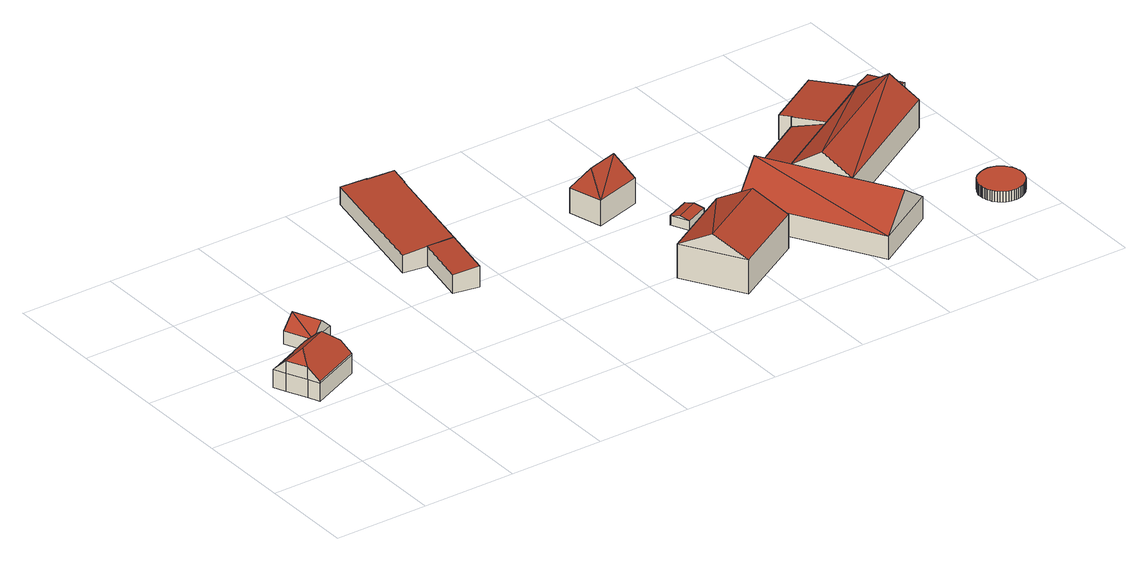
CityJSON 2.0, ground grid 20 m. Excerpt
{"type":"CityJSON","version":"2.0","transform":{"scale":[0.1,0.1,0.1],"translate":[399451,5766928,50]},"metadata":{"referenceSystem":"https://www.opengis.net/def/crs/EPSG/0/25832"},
"CityObjects":{
"building1":{"type":"Building","attributes":{"Gemeindeschluessel":"05566004","Geometrietyp2DReferenz":"3000","function":"31001_1000"},"address":[{"country":"Germany","locality":"Altenberge","thoroughfareNumber":"8d","thoroughfareName":"Hansell"}],"children":["building1-1","building1-2"]},
"building1-1":{"type":"BuildingPart","attributes":{"roofType":"2100","measuredHeight":4.91},"parents":["building1"],"geometry":[{"type":"Solid","lod":"2","boundaries":[[[[0,1,2,3]],[[4,5,0,3]],[[6,7,2,1]],[[0,5,8]],[[6,1,0,8]],[[7,6,8,9]],[[9,8,5,4]],[[2,7,9,3]],[[9,4,3]]]],"semantics":{"surfaces":[{"type":"WallSurface"},{"type":"RoofSurface"},{"type":"GroundSurface"},{"type":"ClosureSurface"}],"values":[[0,1,2,0,3,3,3,3,3]]}}]},
"building1-2":{"type":"BuildingPart","attributes":{"roofType":"5000","measuredHeight":8.82},"parents":["building1"],"geometry":[{"type":"Solid","lod":"2","boundaries":[[[[10,11,12,13]],[[14,15,11,10]],[[3,2,15,14]],[[16,17,1,0]],[[18,19,17,16]],[[20,21,19,18]],[[13,12,21,20]],[[22,23,24]],[[25,26,27]],[[16,0,5,4,3,14,25,27,23,22]],[[28,24,23,27,26,29]],[[28,29,20,18]],[[29,26,13,20]],[[22,24,28,18,16]],[[5,0,8]],[[26,25,10,13]],[[25,14,10]],[[11,15,2,7,6,1,17,19,21,12]],[[2,3,9,7]],[[7,9,8,6]],[[6,8,0,1]],[[4,5,8,9]],[[9,3,4]]]],"semantics":{"surfaces":[{"type":"WallSurface"},{"type":"RoofSurface"},{"type":"GroundSurface"},{"type":"ClosureSurface"}],"values":[[0,0,0,0,0,0,0,1,1,1,1,0,0,0,0,0,0,2,3,3,3,3,3]]}}]},
"building2":{"type":"Building","attributes":{"Gemeindeschluessel":"05566004","Geometrietyp2DReferenz":"3000","function":"31001_2460","roofType":"3100","measuredHeight":5.51},"geometry":[{"type":"Solid","lod":"2","boundaries":[[[[30,31,32,33]],[[34,35,31,30]],[[36,37,35,34]],[[33,32,37,36]],[[30,38,34]],[[36,39,33]],[[33,39,38]],[[38,30,33]],[[39,36,34]],[[34,38,39]],[[31,35,37,32]]]],"semantics":{"surfaces":[{"type":"WallSurface"},{"type":"RoofSurface"},{"type":"GroundSurface"}],"values":[[0,0,0,0,0,0,1,1,1,1,2]]}}]},
"building3":{"type":"Building","attributes":{"Gemeindeschluessel":"05566004","Geometrietyp2DReferenz":"3000","function":"31001_2460","roofType":"2100","measuredHeight":4.51},"geometry":[{"type":"Solid","lod":"2","boundaries":[[[[40,41,42,43]],[[44,45,41,40]],[[46,47,45,44]],[[48,49,47,46]],[[43,42,49,48]],[[46,44,40,43,48]],[[41,45,47,49,42]]]],"semantics":{"surfaces":[{"type":"WallSurface"},{"type":"RoofSurface"},{"type":"GroundSurface"}],"values":[[0,0,0,0,0,1,2]]}}]},
"building4":{"type":"Building","attributes":{"Gemeindeschluessel":"05566004","Geometrietyp2DReferenz":"3000","function":"31001_2700","roofType":"2100","measuredHeight":4.83},"geometry":[{"type":"Solid","lod":"2","boundaries":[[[[50,51,52,40]],[[53,54,51,50]],[[55,56,54,53]],[[57,58,56,55]],[[59,60,58,57]],[[61,62,60,59]],[[63,64,62,61]],[[46,65,64,63]],[[44,66,65,46]],[[40,52,66,44]],[[46,63,61,59,57,55,53,50,40,44]],[[51,54,56,58,60,62,64,65,66,52]]]],"semantics":{"surfaces":[{"type":"WallSurface"},{"type":"RoofSurface"},{"type":"GroundSurface"}],"values":[[0,0,0,0,0,0,0,0,0,0,1,2]]}}]},
"building5":{"type":"Building","attributes":{"name":"Erlemann","Gemeindeschluessel":"05566004","Geometrietyp2DReferenz":"3000","function":"31001_1100","roofType":"5000","measuredHeight":11.22},"address":[{"country":"Germany","locality":"Altenberge","thoroughfareNumber":"8","thoroughfareName":"Hansell"},{"country":"Germany","locality":"Altenberge","thoroughfareNumber":"8b","thoroughfareName":"Hansell"}],"geometry":[{"type":"Solid","lod":"2","boundaries":[[[[67,68,69,70]],[[71,72,68,67]],[[73,74,72,71]],[[75,76,74,73]],[[77,78,76,75]],[[70,69,78,77]],[[79,80,70,77,81]],[[82,71,80,79]],[[71,67,80]],[[82,79,81,75,73]],[[82,73,71]],[[81,77,75]],[[80,67,70]],[[68,72,74,76,78,69]]]],"semantics":{"surfaces":[{"type":"WallSurface"},{"type":"RoofSurface"},{"type":"GroundSurface"}],"values":[[0,0,0,0,0,0,1,1,1,0,0,0,0,2]]}}]},
"building6":{"type":"Building","attributes":{"Gemeindeschluessel":"05566004","Geometrietyp2DReferenz":"3000","function":"31001_1000","roofType":"3200","measuredHeight":10.36},"address":[{"country":"Germany","locality":"Altenberge","thoroughfareNumber":"8c","thoroughfareName":"Hansell"}],"geometry":[{"type":"Solid","lod":"2","boundaries":[[[[83,84,85,86]],[[87,88,84,83]],[[89,90,88,87]],[[86,85,90,89]],[[83,91,87]],[[89,92,86]],[[92,91,83]],[[83,86,92]],[[91,92,89]],[[89,87,91]],[[84,88,90,85]]]],"semantics":{"surfaces":[{"type":"WallSurface"},{"type":"RoofSurface"},{"type":"GroundSurface"}],"values":[[0,0,0,0,1,1,1,1,1,1,2]]}}]},
"building7":{"type":"Building","attributes":{"Gemeindeschluessel":"05566004","Geometrietyp2DReferenz":"3000","function":"31001_1310","roofType":"3100","measuredHeight":2.6},"geometry":[{"type":"Solid","lod":"2","boundaries":[[[[93,94,95,96]],[[97,98,94,93]],[[99,100,98,97]],[[96,95,100,99]],[[93,101,97]],[[99,102,96]],[[96,102,101,93]],[[97,101,102,99]],[[94,98,100,95]]]],"semantics":{"surfaces":[{"type":"WallSurface"},{"type":"RoofSurface"},{"type":"GroundSurface"}],"values":[[0,0,0,0,0,0,1,1,2]]}}]},
"building8":{"type":"Building","attributes":{"Gemeindeschluessel":"05566004","Geometrietyp2DReferenz":"3000","function":"31001_1100","roofType":"5000","measuredHeight":4.88},"geometry":[{"type":"Solid","lod":"2","boundaries":[[[[103,104,74,105]],[[106,107,104,103]],[[108,109,107,106]],[[110,111,109,108]],[[112,76,111,110]],[[105,74,76,112]],[[113,114,105,112]],[[113,110,108]],[[113,108,106]],[[113,106,103]],[[103,114,113]],[[105,114,103]],[[110,113,112]],[[104,107,109,111,76,74]]]],"semantics":{"surfaces":[{"type":"WallSurface"},{"type":"RoofSurface"},{"type":"GroundSurface"}],"values":[[0,0,0,0,0,0,1,1,1,1,1,0,0,2]]}}]},
"building9":{"type":"Building","attributes":{"Gemeindeschluessel":"05566004","Geometrietyp2DReferenz":"3000","function":"31001_2700","roofType":"5000","measuredHeight":10.75},"geometry":[{"type":"Solid","lod":"2","boundaries":[[[[115,116,117,118]],[[119,120,116,115]],[[121,122,120,119]],[[123,124,122,121]],[[125,126,124,123]],[[127,128,126,125]],[[129,130,128,127]],[[118,117,130,129]],[[123,121,119,115,131]],[[132,133,131,115]],[[131,133,125]],[[133,129,127,125]],[[133,132,118,129]],[[132,115,118]],[[131,125,123]],[[116,120,122,124,126,128,130,117]]]],"semantics":{"surfaces":[{"type":"WallSurface"},{"type":"RoofSurface"},{"type":"GroundSurface"}],"values":[[0,0,0,0,0,0,0,0,1,1,1,1,0,0,0,2]]}}]},
"building10":{"type":"Building","attributes":{"Gemeindeschluessel":"05566004","Geometrietyp2DReferenz":"3000","function":"31001_2700","roofType":"2100","measuredHeight":5.38},"geometry":[{"type":"Solid","lod":"2","boundaries":[[[[134,135,136,137]],[[138,139,135,134]],[[140,141,139,138]],[[142,143,141,140]],[[144,145,143,142]],[[137,136,145,144]],[[142,140,138,134,137,144]],[[135,139,141,143,145,136]]]],"semantics":{"surfaces":[{"type":"WallSurface"},{"type":"RoofSurface"},{"type":"GroundSurface"}],"values":[[0,0,0,0,0,0,1,2]]}}]},
"building11":{"type":"Building","attributes":{"Gemeindeschluessel":"05566004","Geometrietyp2DReferenz":"3000","function":"31001_2700","roofType":"5000","measuredHeight":10.35},"geometry":[{"type":"Solid","lod":"2","boundaries":[[[[146,147,148,149]],[[150,151,147,146]],[[152,153,151,150]],[[149,148,153,152]],[[154,155,146]],[[146,149,154]],[[152,150,155]],[[155,154,152]],[[146,155,150]],[[152,154,149]],[[147,151,153,148]]]],"semantics":{"surfaces":[{"type":"WallSurface"},{"type":"RoofSurface"},{"type":"GroundSurface"}],"values":[[0,0,0,0,1,1,1,1,0,0,2]]}}]},
"building12":{"type":"Building","attributes":{"Gemeindeschluessel":"05566004","Geometrietyp2DReferenz":"3000","function":"31001_2700","roofType":"2100","measuredHeight":6.27},"geometry":[{"type":"Solid","lod":"2","boundaries":[[[[156,157,158,159]],[[160,161,157,156]],[[162,163,161,160]],[[164,165,163,162]],[[166,167,165,164]],[[159,158,167,166]],[[164,162,160,156,159,166]],[[157,161,163,165,167,158]]]],"semantics":{"surfaces":[{"type":"WallSurface"},{"type":"RoofSurface"},{"type":"GroundSurface"}],"values":[[0,0,0,0,0,0,1,2]]}}]},
"building13":{"type":"Building","attributes":{"Gemeindeschluessel":"05566004","Geometrietyp2DReferenz":"3000","function":"51003_1201","roofType":"1000","measuredHeight":2.21},"geometry":[{"type":"Solid","lod":"2","boundaries":[[[[168,169,170,171]],[[172,173,169,168]],[[174,175,173,172]],[[176,177,175,174]],[[178,179,177,176]],[[180,181,179,178]],[[182,183,181,180]],[[184,185,183,182]],[[186,187,185,184]],[[188,189,187,186]],[[190,191,189,188]],[[192,193,191,190]],[[194,195,193,192]],[[196,197,195,194]],[[198,199,197,196]],[[200,201,199,198]],[[202,203,201,200]],[[204,205,203,202]],[[206,207,205,204]],[[208,209,207,206]],[[210,211,209,208]],[[212,213,211,210]],[[214,215,213,212]],[[216,217,215,214]],[[218,219,217,216]],[[220,221,219,218]],[[222,223,221,220]],[[224,225,223,222]],[[226,227,225,224]],[[228,229,227,226]],[[230,231,229,228]],[[232,233,231,230]],[[234,235,233,232]],[[236,237,235,234]],[[238,239,237,236]],[[240,241,239,238]],[[242,243,241,240]],[[244,245,243,242]],[[246,247,245,244]],[[248,249,247,246]],[[250,251,249,248]],[[252,253,251,250]],[[254,255,253,252]],[[256,257,255,254]],[[258,259,257,256]],[[260,261,259,258]],[[262,263,261,260]],[[264,265,263,262]],[[266,267,265,264]],[[268,269,267,266]],[[270,271,269,268]],[[272,273,271,270]],[[274,275,273,272]],[[276,277,275,274]],[[278,279,277,276]],[[280,281,279,278]],[[282,283,281,280]],[[284,285,283,282]],[[286,287,285,284]],[[288,289,287,286]],[[290,291,289,288]],[[292,293,291,290]],[[294,295,293,292]],[[296,297,295,294]],[[298,299,297,296]],[[300,301,299,298]],[[302,303,301,300]],[[171,170,303,302]],[[300,298,296,294,292,290,288,286,284,282,280,278,276,274,272,270,268,266,264,262,260,258,256,254,252,250,248,246,244,242,240,238,236,234,232,230,228,226,224,222,220,218,216,214,212,210,208,206,204,202,200,198,196,194,192,190,188,186,184,182,180,178,176,174,172,168,171,302]],[[169,173,175,177,179,181,183,185,187,189,191,193,195,197,199,201,203,205,207,209,211,213,215,217,219,221,223,225,227,229,231,233,235,237,239,241,243,245,247,249,251,253,255,257,259,261,263,265,267,269,271,273,275,277,279,281,283,285,287,289,291,293,295,297,299,301,303,170]]]],"semantics":{"surfaces":[{"type":"WallSurface"},{"type":"RoofSurface"},{"type":"GroundSurface"}],"values":[[0,0,0,0,0,0,0,0,0,0,0,0,0,0,0,0,0,0,0,0,0,0,0,0,0,0,0,0,0,0,0,0,0,0,0,0,0,0,0,0,0,0,0,0,0,0,0,0,0,0,0,0,0,0,0,0,0,0,0,0,0,0,0,0,0,0,0,0,1,2]]}}]},
"building14":{"type":"Building","attributes":{"Gemeindeschluessel":"05566004","Geometrietyp2DReferenz":"3000","function":"31001_2700","roofType":"2100","measuredHeight":6.43},"geometry":[{"type":"Solid","lod":"2","boundaries":[[[[304,305,147,306]],[[307,308,305,304]],[[309,310,308,307]],[[311,312,310,309]],[[306,147,312,311]],[[309,307,304,306,311]],[[305,308,310,312,147]]]],"semantics":{"surfaces":[{"type":"WallSurface"},{"type":"RoofSurface"},{"type":"GroundSurface"}],"values":[[0,0,0,0,0,1,2]]}}]}
},
"vertices":[
[60,317,59],[60,317,20],[14,296,20],[14,296,59],[18,287,69],[64,308,69],[64,308,20],[18,287,20],[64,308,59],[18,287,59],
[20,268,59],[20,268,20],[39,226,20],[39,226,59],[8,294,59],[8,294,20],[115,342,59],[115,342,20],[156,250,59],[156,250,20],[50,202,59],[50,202,20],[126,317,85],[114,286,108],[146,273,85],[20,268,86],[39,226,86],[49,257,108],[156,250,63],[50,202,63],
[116,411,47],[116,411,19],[143,352,19],[143,352,47],[171,436,47],[171,436,19],[198,376,47],[198,376,19],[144,423,74],[170,364,74],
[509,501,49],[509,501,9],[488,390,9],[488,390,49],[510,503,49],[510,503,9],[564,493,54],[564,493,9],[542,380,54],[542,380,9],
[458,508,44],[458,508,6],[509,501,6],[509,777,44],[509,777,6],[561,766,49],[561,766,6],[560,764,49],[560,764,6],[615,753,54],[615,753,6],[606,707,54],[606,707,6],[605,707,54],[605,707,6],[564,493,6],[510,503,6],
[851,182,90],[851,182,17],[925,57,17],[925,57,90],[1007,273,90],[1007,273,17],[1012,265,90],[1012,265,17],[1061,182,90],[1061,182,17],[1081,148,90],[1081,148,17],[1044,211,129],[888,120,129],[1061,182,111],[1012,265,95],
[928,520,69],[928,520,14],[828,492,14],[828,492,69],[947,449,69],[947,449,14],[848,421,69],[848,421,14],[920,480,117],[856,462,117],
[1001,366,38],[1001,366,17],[952,344,17],[952,344,38],[1018,329,38],[1018,329,17],[969,307,38],[969,307,17],[1009,347,43],[961,325,43],
[1035,279,53],[1035,279,17],[1012,265,53],[1043,266,53],[1043,266,17],[1053,271,53],[1053,271,17],[1094,201,53],[1094,201,17],[1061,182,53],[1077,191,66],[1028,275,66],
[1188,352,67],[1188,352,18],[1186,350,18],[1186,350,67],[1208,318,67],[1208,318,18],[1272,210,67],[1272,210,18],[1344,87,67],[1344,87,18],[1208,6,67],[1208,6,18],[1094,201,67],[1094,201,18],[1053,271,67],[1053,271,18],[1275,46,125],[1186,350,69],[1120,311,125],
[1186,350,55],[1186,350,14],[1188,352,14],[1188,352,55],[1169,378,44],[1169,378,14],[1315,465,44],[1315,465,14],[1351,403,68],[1351,403,14],[1208,318,68],[1208,318,14],
[1474,476,71],[1474,476,10],[1208,318,10],[1208,318,71],[1538,369,71],[1538,369,10],[1272,210,71],[1272,210,10],[1241,263,113],[1507,421,113],
[1317,465,65],[1317,465,9],[1315,465,9],[1315,465,65],[1303,488,62],[1303,488,9],[1422,559,62],[1422,559,9],[1472,475,72],[1472,475,9],[1351,403,72],[1351,403,9],
[1482,92,38],[1482,92,15],[1482,88,15],[1482,88,38],[1482,95,38],[1482,95,15],[1482,99,38],[1482,99,15],[1482,102,38],[1482,102,15],[1483,105,38],[1483,105,15],[1484,107,38],[1484,107,15],[1485,110,38],[1485,110,15],[1486,113,38],[1486,113,15],[1487,115,38],[1487,115,15],[1489,118,38],[1489,118,15],[1491,121,38],[1491,121,15],[1493,124,38],[1493,124,15],[1496,127,38],[1496,127,15],[1499,130,38],[1499,130,15],[1503,132,38],[1503,132,15],[1507,134,38],[1507,134,15],[1511,136,38],[1511,136,15],[1516,138,38],[1516,138,15],[1521,139,38],[1521,139,15],[1526,140,38],[1526,140,15],[1531,140,38],[1531,140,15],[1536,139,38],[1536,139,15],[1542,138,38],[1542,138,15],[1547,136,38],[1547,136,15],[1552,133,38],[1552,133,15],[1556,130,38],[1556,130,15],[1560,127,38],[1560,127,15],[1563,123,38],[1563,123,15],[1566,119,38],[1566,119,15],[1569,115,38],[1569,115,15],[1571,111,38],[1571,111,15],[1572,107,38],[1572,107,15],[1573,103,38],[1573,103,15],[1574,99,38],[1574,99,15],[1574,95,38],[1574,95,15],[1574,92,38],[1574,92,15],[1574,88,38],[1574,88,15],[1573,85,38],[1573,85,15],[1573,82,38],[1573,82,15],[1572,80,38],[1572,80,15],[1571,77,38],[1571,77,15],[1570,74,38],[1570,74,15],[1568,71,38],[1568,71,15],[1567,69,38],[1567,69,15],[1565,66,38],[1565,66,15],[1562,63,38],[1562,63,15],[1560,60,38],[1560,60,15],[1557,57,38],[1557,57,15],[1553,55,38],[1553,55,15],[1549,52,38],[1549,52,15],[1545,50,38],[1545,50,15],[1540,49,38],[1540,49,15],[1535,48,38],[1535,48,15],[1530,47,38],[1530,47,15],[1525,47,38],[1525,47,15],[1519,48,38],[1519,48,15],[1514,49,38],[1514,49,15],[1509,51,38],[1509,51,15],[1504,54,38],[1504,54,15],[1500,57,38],[1500,57,15],[1496,60,38],[1496,60,15],[1492,64,38],[1492,64,15],[1489,68,38],[1489,68,15],[1487,72,38],[1487,72,15],[1485,76,38],[1485,76,15],[1484,80,38],[1484,80,15],[1483,84,38],[1483,84,15],
[1474,477,74],[1474,477,10],[1474,476,74],[1517,503,68],[1517,503,10],[1556,439,68],[1556,439,10],[1511,414,74],[1511,414,10]
]}
